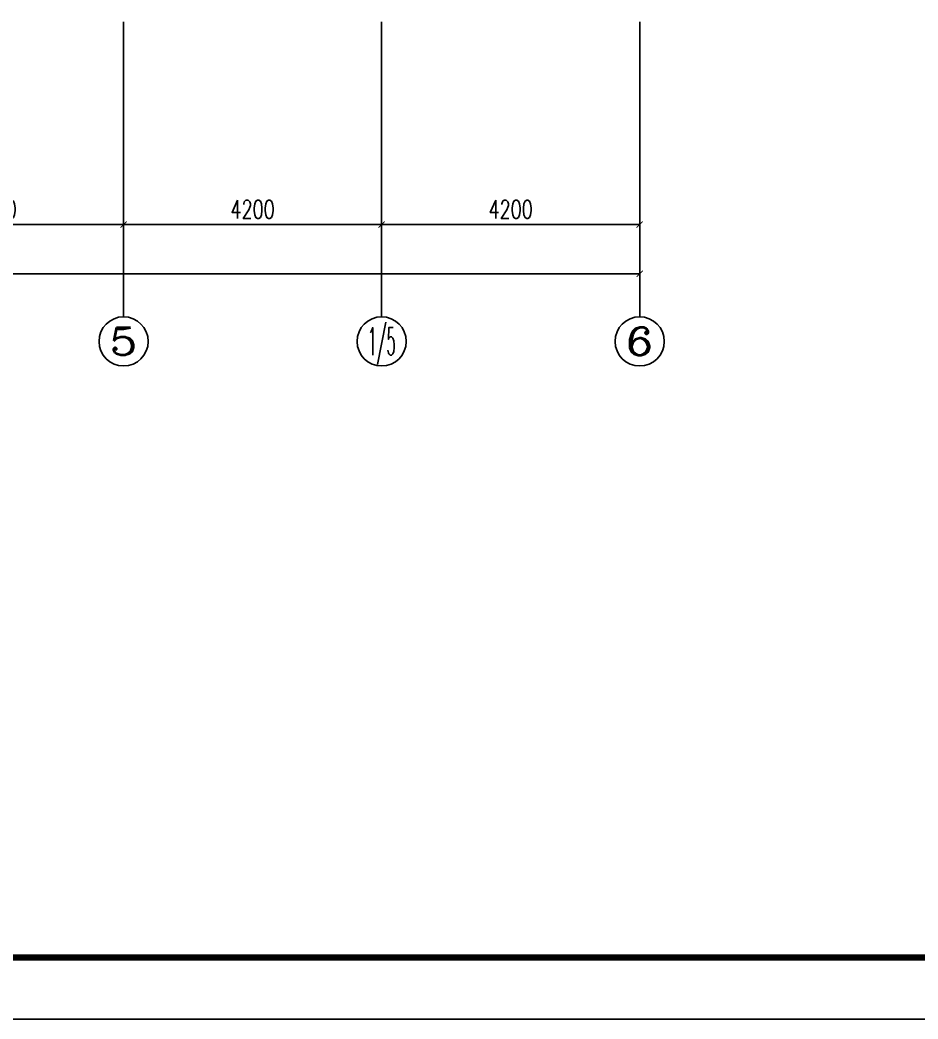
# Model space of a CAD drawing. Extents: x 169490 to 7584583, y -2399407 to 1374371.
# Drawn here: x 2682466 to 2697083, y 813191 to 829447 of the extents above; entities that cross this region are included whole.
import ezdxf
from ezdxf.enums import TextEntityAlignment as Align

# ---------------------------------------------------------------- set-up
doc = ezdxf.new("R2010")
doc.units = 0
doc.header["$LTSCALE"] = 100
doc.linetypes.add('D3轴线点划线', pattern=[18.5, 12, -3, 0.5, -3])
doc.layers.get('0').update_dxf_attribs({"linetype": 'CONTINUOUS'})
doc.layers.get('DEFPOINTS').update_dxf_attribs({"linetype": 'CONTINUOUS'})
for name, color, linetype in [('AXIS', 3, 'CONTINUOUS'), ('AXIS_TEXT', 4, 'CONTINUOUS'), ('C-AXIS(轴号)', 3, 'CONTINUOUS'), ('C-AXIS-T(字)', 7, 'CONTINUOUS'), ('C-DOTE', 8, 'D3轴线点划线'), ('dsptext_col', 2, 'CONTINUOUS'), ('图框', 140, 'CONTINUOUS')]:
    doc.layers.add(name, color=color, linetype=linetype)
doc.styles.add('_TCH_AXIS', font='COMPLEX', dxfattribs={"bigfont": 'GBCBIG'})
doc.styles.add('_TCH_DIM_T3', font='SIMPLEX.shx', dxfattribs={"width": 0.705882, "bigfont": 'GBCBIG.shx'})
doc.styles.add('COMPLEX', font='COMPLEX')
doc.dimstyles.new('_TCH_ARCH&&100', dxfattribs={"dimtxt": 297.5, "dimasz": 100, "dimexe": 250, "dimexo": 300, "dimgap": 100, "dimtad": 1, "dimdec": 0, "dimzin": 0, "dimdsep": 46, "dimtxsty": '_TCH_DIM_T3', "dimblk": 'ARCHTICK', "dimcen": 0.09, "dimclrt": 7, "dimazin": 2, "dimtfac": 1, "dimtdec": 0, "dimtix": 1, "dimtmove": 2, "dimatfit": 3, "dimfxl": 1, "dimtolj": 1, "dimtzin": 0, "dimarcsym": 0})

# ---------------------------------------------------------------- blocks, each defined once
blk = doc.blocks.new('_ARCHTICK')
at = {"const_width": 0.15}
blk.add_lwpolyline([(-0.5, -0.5), (0.5, 0.5)], dxfattribs=at)
blk = doc.blocks.new('*D2121')
at = {"layer": 'AXIS', "color": 0, "lineweight": -2, "transparency": 16777216}
for p, q in [((2650552, 828317), (2650552, 825067)), ((2692552, 828317), (2692552, 825067)), ((2650552, 825317), (2692552, 825317))]:
    blk.add_line(p, q, dxfattribs=at)
at = {"layer": 'DEFPOINTS', "color": 0, "transparency": 16777216}
for p in [(2650552, 828617), (2692552, 828617), (2692552, 825317)]:
    blk.add_point(p, dxfattribs=at)
at = {"layer": 'AXIS', "color": 0, "lineweight": -2, "transparency": 16777216, "xscale": 100, "yscale": 100, "zscale": 100, "rotation": 180}
blk.add_blockref('_ARCHTICK', (2650552, 825317), dxfattribs=at)
at = {"layer": 'AXIS', "color": 0, "lineweight": -2, "transparency": 16777216, "xscale": 100, "yscale": 100, "zscale": 100}
blk.add_blockref('_ARCHTICK', (2692552, 825317), dxfattribs=at)
at = {"layer": 'AXIS', "color": 7, "transparency": 16777216, "insert": (2671552, 825566), "char_height": 297.5, "attachment_point": 5, "style": '_TCH_DIM_T3'}
blk.add_mtext('\\A1;42000', dxfattribs=at)
blk = doc.blocks.new('*D2129')
at = {"layer": 'AXIS', "color": 0, "lineweight": -2, "transparency": 16777216}
for p, q in [((2679952, 828317), (2679952, 825867)), ((2684152, 828317), (2684152, 825867)), ((2679952, 826117), (2684152, 826117))]:
    blk.add_line(p, q, dxfattribs=at)
at = {"layer": 'DEFPOINTS', "color": 0, "transparency": 16777216}
for p in [(2679952, 828617), (2684152, 828617), (2684152, 826117)]:
    blk.add_point(p, dxfattribs=at)
at = {"layer": 'AXIS', "color": 0, "lineweight": -2, "transparency": 16777216, "xscale": 100, "yscale": 100, "zscale": 100, "rotation": 180}
blk.add_blockref('_ARCHTICK', (2679952, 826117), dxfattribs=at)
at = {"layer": 'AXIS', "color": 0, "lineweight": -2, "transparency": 16777216, "xscale": 100, "yscale": 100, "zscale": 100}
blk.add_blockref('_ARCHTICK', (2684152, 826117), dxfattribs=at)
at = {"layer": 'AXIS', "color": 7, "transparency": 16777216, "insert": (2682052, 826366), "char_height": 297.5, "attachment_point": 5, "style": '_TCH_DIM_T3'}
blk.add_mtext('\\A1;4200', dxfattribs=at)
blk = doc.blocks.new('*D2130')
at = {"layer": 'AXIS', "color": 0, "lineweight": -2, "transparency": 16777216}
for p, q in [((2684152, 828317), (2684152, 825867)), ((2688352, 828317), (2688352, 825867)), ((2684152, 826117), (2688352, 826117))]:
    blk.add_line(p, q, dxfattribs=at)
at = {"layer": 'DEFPOINTS', "color": 0, "transparency": 16777216}
for p in [(2684152, 828617), (2688352, 828617), (2688352, 826117)]:
    blk.add_point(p, dxfattribs=at)
at = {"layer": 'AXIS', "color": 0, "lineweight": -2, "transparency": 16777216, "xscale": 100, "yscale": 100, "zscale": 100, "rotation": 180}
blk.add_blockref('_ARCHTICK', (2684152, 826117), dxfattribs=at)
at = {"layer": 'AXIS', "color": 0, "lineweight": -2, "transparency": 16777216, "xscale": 100, "yscale": 100, "zscale": 100}
blk.add_blockref('_ARCHTICK', (2688352, 826117), dxfattribs=at)
at = {"layer": 'AXIS', "color": 7, "transparency": 16777216, "insert": (2686252, 826366), "char_height": 297.5, "attachment_point": 5, "style": '_TCH_DIM_T3'}
blk.add_mtext('\\A1;4200', dxfattribs=at)
blk = doc.blocks.new('*D2131')
at = {"layer": 'AXIS', "color": 0, "lineweight": -2, "transparency": 16777216}
for p, q in [((2688352, 828317), (2688352, 825867)), ((2692552, 828317), (2692552, 825867)), ((2688352, 826117), (2692552, 826117))]:
    blk.add_line(p, q, dxfattribs=at)
at = {"layer": 'DEFPOINTS', "color": 0, "transparency": 16777216}
for p in [(2688352, 828617), (2692552, 828617), (2692552, 826117)]:
    blk.add_point(p, dxfattribs=at)
at = {"layer": 'AXIS', "color": 0, "lineweight": -2, "transparency": 16777216, "xscale": 100, "yscale": 100, "zscale": 100, "rotation": 180}
blk.add_blockref('_ARCHTICK', (2688352, 826117), dxfattribs=at)
at = {"layer": 'AXIS', "color": 0, "lineweight": -2, "transparency": 16777216, "xscale": 100, "yscale": 100, "zscale": 100}
blk.add_blockref('_ARCHTICK', (2692552, 826117), dxfattribs=at)
at = {"layer": 'AXIS', "color": 7, "transparency": 16777216, "insert": (2690452, 826366), "char_height": 297.5, "attachment_point": 5, "style": '_TCH_DIM_T3'}
blk.add_mtext('\\A1;4200', dxfattribs=at)
blk = doc.blocks.new('_AXISO')
blk.add_circle((0, 0), 0.5)
at = {"layer": 'AXIS_TEXT', "style": 'COMPLEX', "width": 1.041667}
blk.add_attdef('A', text='', height=0.56, dxfattribs=at).set_placement((-0.25, -0.28), (0.25, -0.28), align=Align.FIT)

msp = doc.modelspace()

# ---------------------------------------------------------------- linework, layer by layer
at = {"layer": 'C-AXIS(轴号)'}
for p, q in [((2684152.4, 828616.9), (2684152.4, 824616.9)), ((2688352.4, 828616.9), (2688352.4, 824616.9)), ((2692552.4, 828616.9), (2692552.4, 824616.9))]:
    msp.add_line(p, q, dxfattribs=at)
at = {"layer": 'C-DOTE'}
for p, q in [((2684152.4, 847916.9), (2684152.4, 828616.9)), ((2688352.4, 847916.9), (2688352.4, 828616.9)), ((2692552.4, 847916.9), (2692552.4, 828616.9))]:
    msp.add_line(p, q, dxfattribs=at)
at = {"layer": 'dsptext_col', "ltscale": 10}
msp.add_lwpolyline([(2639899.2, 854191.4), (2703699.2, 854191.4), (2703699.2, 814191.4), (2639899.2, 814191.4)], close=True, dxfattribs=at)
at = {"layer": '图框'}
msp.add_lwpolyline([(2637399.2, 813191.4), (2711699.2, 813191.4), (2711699.2, 855191.4), (2637399.2, 855191.4)], close=True, dxfattribs=at)
at = {"layer": '图框', "const_width": 100}
msp.add_lwpolyline([(2639899.2, 814191.4), (2710699.2, 814191.4), (2710699.2, 854191.4), (2639899.2, 854191.4)], close=True, dxfattribs=at)

# ---------------------------------------------------------------- block references
at = {"layer": 'C-AXIS(轴号)'}
ref = msp.add_blockref('_AXISO', (2684152.4, 824216.9), dxfattribs=dict(at, xscale=800, yscale=800, zscale=800))
ref.add_attrib('A', '5', dxfattribs={"layer": 'C-AXIS-T(字)', "height": 452.5, "style": '_TCH_AXIS', "width": 1.5}).set_placement((2683926.1, 823990.6), (2684378.7, 823990.6), align=Align.FIT)
ref = msp.add_blockref('_AXISO', (2688352.4, 824216.9), dxfattribs=dict(at, xscale=800, yscale=800, zscale=800))
ref.add_attrib('A', '1/5', dxfattribs={"layer": 'C-AXIS-T(字)', "height": 452.55, "style": '_TCH_AXIS', "width": 0.411765}).set_placement((2688126.1, 823990.6), (2688578.7, 823990.6), align=Align.FIT)
ref = msp.add_blockref('_AXISO', (2692552.4, 824216.9), dxfattribs=dict(at, xscale=800, yscale=800, zscale=800))
ref.add_attrib('A', '6', dxfattribs={"layer": 'C-AXIS-T(字)', "height": 452.5, "style": '_TCH_AXIS', "width": 1.5}).set_placement((2692326.1, 823990.6), (2692778.7, 823990.6), align=Align.FIT)

# ---------------------------------------------------------------- dimensions: what is measured, and where the dimension line sits
at = {"layer": 'AXIS'}
for p1, p2, distance, picture, middle in [((2650552.4, 828616.9), (2692552.4, 828616.9), -3300, '*D2121', (2671552.4, 825565.7)), ((2679952.4, 828616.9), (2684152.4, 828616.9), -2500, '*D2129', (2682052.4, 826365.7)), ((2684152.4, 828616.9), (2688352.4, 828616.9), -2500, '*D2130', (2686252.4, 826365.7)), ((2688352.4, 828616.9), (2692552.4, 828616.9), -2500, '*D2131', (2690452.4, 826365.7))]:
    dim = msp.add_aligned_dim(p1=p1, p2=p2, distance=distance, dimstyle='_TCH_ARCH&&100', dxfattribs=at)
    dim.commit()
    dim.dimension.update_dxf_attribs({"geometry": picture, "text_midpoint": middle})

doc.saveas('drawing.dxf')
